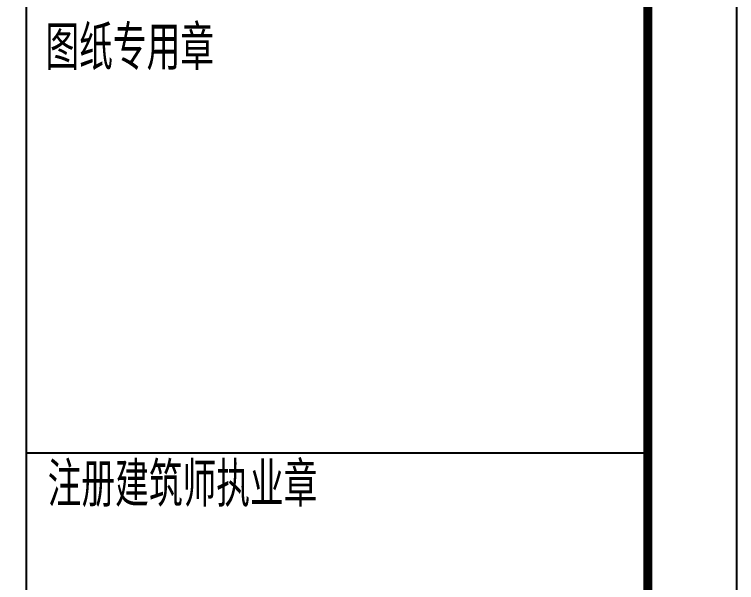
# Model space of a CAD drawing. Extents: x 627893 to 789462, y -407363 to 145317.
# Drawn here: x 733868 to 742006, y 132387 to 138784 of the extents above; entities that cross this region are included whole.
import ezdxf
from ezdxf.enums import TextEntityAlignment as Align

# ---------------------------------------------------------------- set-up
doc = ezdxf.new("R2010")
doc.units = 0
doc.header["$LTSCALE"] = 100
doc.layers.get('0').update_dxf_attribs({"linetype": 'CONTINUOUS'})
doc.layers.add('PUB_TITLE', color=4, linetype='CONTINUOUS')
doc.styles.add('HZTXT2', font='tssdeng.shx', dxfattribs={"width": 0.7, "bigfont": 'tssdchn.shx'})

# ---------------------------------------------------------------- blocks, each defined once
blk = doc.blocks.new('A1tk')
at = {"layer": 'PUB_TITLE'}
for p, q in [((-526584.9, -91242), (-526584.9, -33842)), ((-526584.9, -44310.2), (-519584.9, -44310.2))]:
    blk.add_line(p, q, dxfattribs=at)
blk.add_lwpolyline([(-602684.9, -92242), (-602684.9, -32842), (-518584.9, -32842), (-518584.9, -92242)], close=True, dxfattribs=at)
at = {"layer": 'PUB_TITLE', "const_width": 100}
blk.add_lwpolyline([(-600184.9, -91242), (-519584.9, -91242), (-519584.9, -33842), (-600184.9, -33842)], close=True, dxfattribs=at)
at = {"layer": 'PUB_TITLE', "style": 'HZTXT2', "width": 0.8}
for s, p in [('图纸专用章', (-525423, -39721.4)), ('注册建筑师执业章', (-524827.9, -44640.4))]:
    blk.add_text(s, height=500, dxfattribs=at).set_placement(p, align=Align.MIDDLE)

msp = doc.modelspace()

# ---------------------------------------------------------------- block references
msp.add_blockref('A1tk', (1260590.7, 178158.8))

doc.saveas('drawing.dxf')
